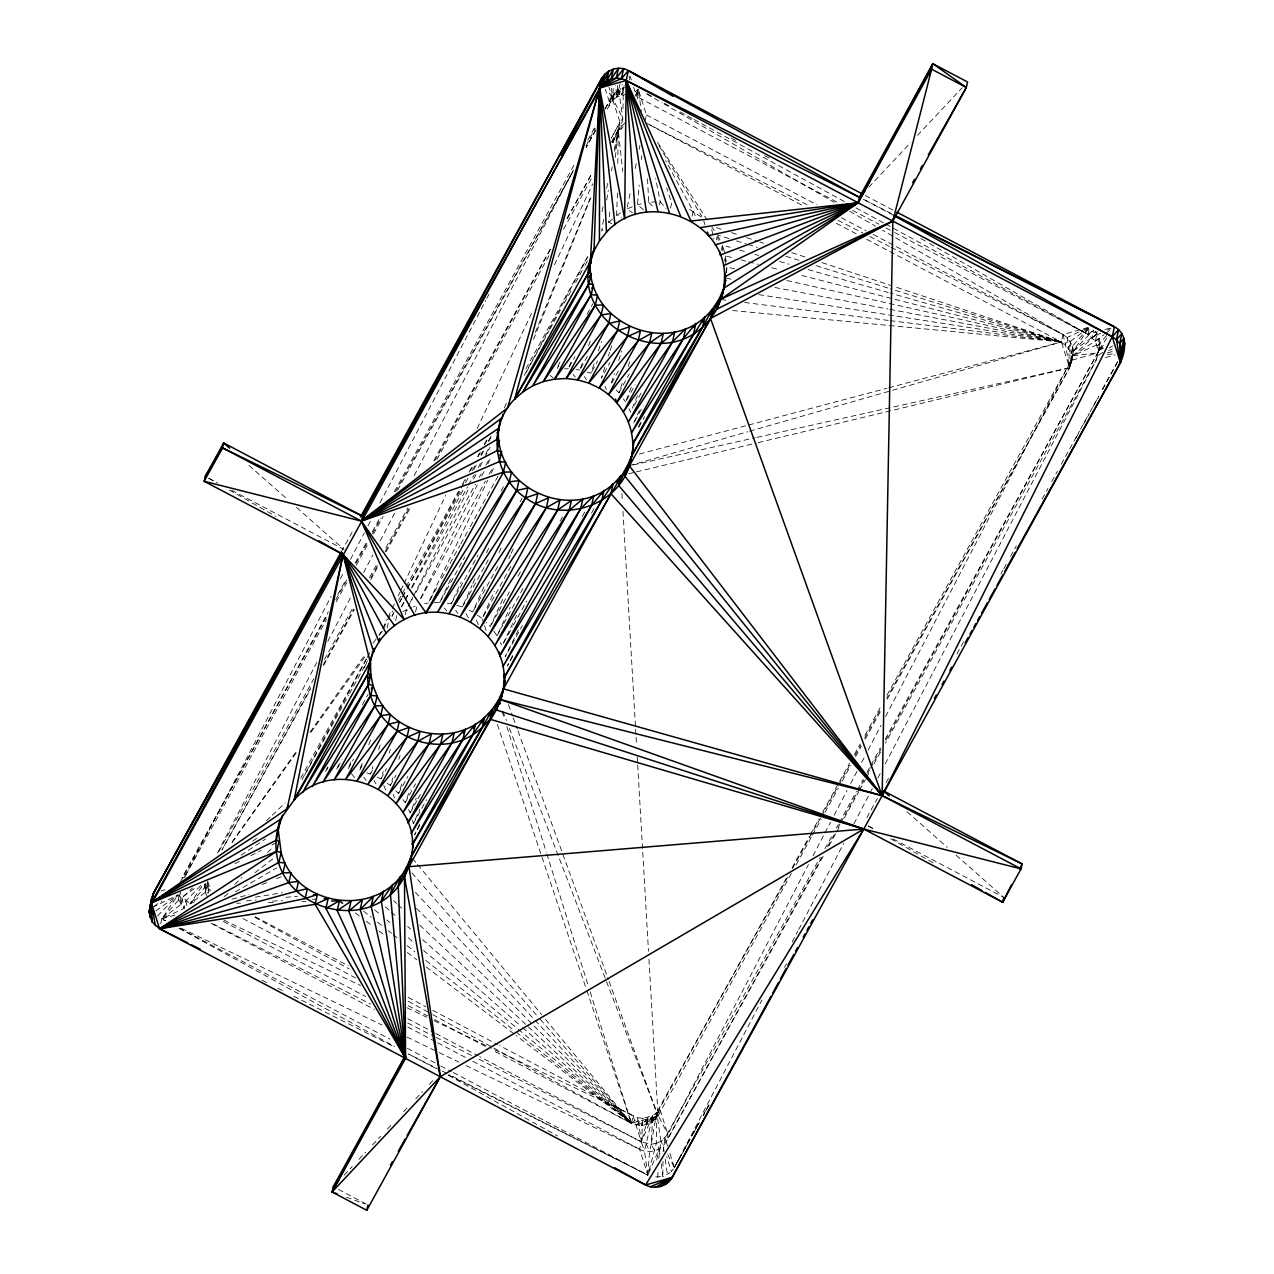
<?xml version="1.0" encoding="UTF-8"?>
<svg xmlns="http://www.w3.org/2000/svg" width="1274" height="1274" viewBox="0 0 1274 1274"><rect width="100%" height="100%" fill="white"/><g stroke="black" fill="none" stroke-linecap="round" stroke-linejoin="round"><path stroke-width="0.75" stroke-dasharray="5 3.75" d="M617.444 193.154L616.441 218.188M617.794 163.486L618.208 129.852L619.881 122.463L622.843 118.45L618.623 89.483L628.337 86.728M613.16 88.384L613.001 99.993L607.141 109.23L614.673 92.604L618.623 89.483L616.95 96.888L613.001 99.993L607.857 89.913M622.986 108.768L623.289 87.476L616.95 96.888L615.549 85.74M448.512 1074.969L647.813 1175.106L656.285 1143.431L656.715 1112.473L787.635 877.229M663.006 1161.203L662.783 1176.682L652.622 1176.905M663.133 1151.521L664.885 1138.319L820.09 857.577M725.288 263.591L725.639 255.947L733.314 257.905M617.572 85.438L616.95 96.888L626.665 94.117M466.045 1065.558L639.644 1149.259C650.95 1155.645 667.847 1148.097 667.863 1134.306L656.715 1112.473L652.766 1115.578L651.221 1144.195L649.549 1151.6L647.813 1175.106L449.292 1074.651M657.734 1177.447L658.148 1169.819M658.754 1158.369L660.935 1141.424L656.715 1112.473L651.094 1122.983L641.379 1125.738L631.474 1123.413L492.608 1050.19M726.514 272.668L726.881 267.078L734.62 268.814M160.683 923.793L161.798 918.857L184.157 908.362L178.758 899.938L179.093 894.666M887.261 699.107L1069.523 367.804L1071.307 363.17L1072.597 345.923L1067.198 337.499L1063.01 334.552L882.452 230.196M637.526 98.862L638.242 89.069L634.356 92.429M791.345 873.486L658.021 1115.865L651.094 1122.983L652.766 1115.578L643.052 1118.349L641.316 1141.854L639.644 1149.259L647.813 1175.106L453.05 1072.421M643.466 209.653L637.478 204.7L639.214 185.096M641.459 159.584L641.809 155.667M207.423 896.944L205.289 892.405L204.764 884.188M205.273 883.79L204.445 887.484L206.961 885L209.095 889.555L205.289 892.405L206.181 883.344M1088.251 328.469L1072.597 345.923L1069.523 367.804L886.736 698.152M1088.49 328.596L1073.456 350.828L1071.307 363.17L1073.456 350.828L1072.597 345.923M885.207 763.906L1096.07 360.255C1099.319 350.493 1102.918 337.817 1093.745 329.95L1087.885 334.409L894.714 232.569M611.823 223.571L608.701 222.361L609.912 210.56M615.374 157.419L618.208 129.852L621.171 125.855L622.843 118.45L611.695 96.601L614.673 92.604L613.001 99.993L608.908 87.078M726.084 272.811L726.881 267.078L726.132 270.375M603.558 219.431L601.662 231.12L604.003 228.205M606.743 199.97L608.335 190.224M611.52 170.748L612.157 166.862M614.705 151.287L618.208 129.852L625.12 122.734M602.029 211.707L603.191 205.862M606.647 188.313L607.809 182.469M614.355 149.345L618.208 129.852L622.556 126.429M627.27 207.041L630.439 191.626M635.216 168.518L636.411 162.754M639.182 149.265L639.978 145.411M178.758 899.938L177.898 895.033L161.798 918.857L165.302 920.704L161.798 918.857L178.758 899.938L180.414 892.548L180.892 904.492L161.798 918.857L159.011 916.898M180.892 904.492L182.548 897.087L192.454 888.058M200.703 885.653L185.829 900.973L184.157 908.362L181.131 894.061M205.289 892.405L206.961 885L190.001 903.903L182.548 897.087L196.69 886.895M208.267 893.249L209.095 889.555L190.001 903.903L202.885 884.857M387.137 628.034L388.252 623.097L385.895 626.028M395.625 620.581L396.74 615.645L393.905 618.129M405.307 614.641L406.422 609.705L411.725 607.571M415.547 612.03L417.028 605.453L413.493 606.87M611.313 88.416L613.001 99.993L618.623 89.483L611.695 96.601L610.039 104.006L605.357 89.244M623.846 92.158L621.616 94.881L623.289 87.476M836.763 202.009L636.57 96.458L638.242 89.069L646.412 114.915L645.17 120.457M659.47 204.987L660.203 201.69L655.68 178.456M670.57 207.965L671.685 203.028L666.668 188.011M692.101 216.102L693.215 211.166L665.649 160.651M716.37 239.91L717.119 236.63M721.371 250.07L722.485 245.134L730.098 247.315M724.524 260.883L725.639 255.947L726.26 261.52M493.739 1048.04L631.474 1123.413L633.146 1116.008L499.551 1045.572M786.297 878.296L659.677 1108.46L658.021 1115.865L636.283 1125.213L637.94 1117.808L493.197 1049.028M648.944 959.274L658.021 1115.865L641.379 1125.738L643.052 1118.349L637.94 1117.808L631.474 1123.413L516.241 1035.571M609.083 981.33L658.021 1115.865L646.444 1124.99L648.1 1117.585L641.379 1125.738M647.813 1175.106L644.453 1151.059L652.766 1115.578L646.444 1124.99M758.189 442.619L1069.523 367.804L1061.353 341.958L1063.01 334.552L1089.557 327.004L1087.885 334.409L1095.337 341.225L1098.331 350.684L1103.459 348.2M757.138 437.348L1069.523 367.804L1065.526 344.888L1067.198 337.499L1087.837 327.816M1102.758 352.372L1097.854 355.621L1100.003 343.279L1097.471 345.78L1099.144 338.374L1095.337 341.225L1097.01 333.82L1072.979 355.764L1069.523 367.804L1068.79 348.773L1070.463 341.368L1088.092 328.119M1099.144 338.374L1072.979 355.764L1069.523 367.804L1073.456 350.828L1093.745 329.95L1092.073 337.355L1100.672 333.31M204.445 887.484L205.337 883.662M620.056 83.781L616.95 96.888L622.301 84.625M656.62 1160.057L659.279 1148.83L656.285 1143.431L651.221 1144.195L641.316 1141.854L478.53 1058.997M621.616 94.881L624.228 85.549M636.682 94.658L638.242 89.069L641.348 111.268M648.1 1117.585L641.316 1141.854L644.453 1151.059M377.438 777.236L380.91 778.892L383.267 771.518M389.175 753.061L390.37 749.383M604.895 367.087L601.36 378.155L609.832 362.724M608.446 356.003L609.625 352.325M610.214 350.477L611.998 344.935M387.2 783.271L390.338 785.469L392.774 777.984M398.858 759.288L400.068 755.546M611.393 382.853L614.434 373.505M618.686 360.415L621.728 351.067M366.785 772.872L370.495 773.939L372.979 766.486M378.569 749.749L381.069 742.296M594.05 363.886L590.945 373.186L587.234 372.135M598.398 350.86L601.503 341.559M395.784 790.82L398.507 793.479L402.409 782.236M616.234 390.067L618.957 392.742L622.859 381.483M628.066 366.482L630.025 360.845M362.071 763.317L359.379 770.754L363.138 763.906M368.807 744.749L371.498 737.312M580.498 368.138L583.189 360.717M588.588 345.859L591.279 338.422M402.966 799.626L405.196 802.7L410.132 789.673M626.346 400.1L631.283 387.073M180.048 882.691L328.31 611.775M350.828 762.075L347.913 769.416L353.583 759.081M569.08 366.832L571.278 361.338M533.567 339.314L590.738 197.836M504.408 407.903L506.67 402.377M535.303 332.418L591.072 196.148M408.508 809.468L410.18 812.86L416.264 798.225M637.462 395.657L630.63 412.123L628.958 408.731M338.725 764.591L336.4 769.974L342.069 759.654M559.955 362.039L556.849 369.237L558.729 365.797M635.185 96.076L638.242 89.069M652.766 1115.578L641.316 1141.854L479.757 1056.672M648.577 1173.354L659.279 1148.83L660.203 1156.266M483.929 586.757L472.765 611.918L467.558 609.434M499.089 552.613L502.29 545.431M483.977 623.862L482.193 618.495L494.28 591.375M508.772 558.824L510.38 555.209M511.192 553.394L513.613 547.979M456.793 605.357L462.351 606.965L472.049 585.307M472.861 583.492L475.298 578.077M486.62 552.805L489.853 545.591M412.282 820.058L413.333 823.657L419.751 809.404M633.783 422.92L639.405 410.435M502.657 599.321L490.363 626.505L486.286 622.508M447.413 603.319L451.235 603.765L461.156 582.107M493.707 631.124L497.035 635.726L510.269 607.172M327.657 767.075L325.173 772.426L328.039 767.203M434.004 602.713L439.769 602.443L451.601 577.281M382.901 628.273L387.153 619.275M387.997 617.476L391.405 610.278M392.249 608.478L394.797 603.08M398.189 595.882L399.893 592.283M400.753 590.483L403.301 585.084M404.145 583.285L445.773 495.124M477.193 428.542L531.561 313.388M554.493 264.801L592.728 183.838M612.253 142.449L618.208 129.852L623.193 126.89M516.607 615.358L502.036 645.886L500.363 642.494M419.735 824.087L414.576 834.804L420.277 824.437M638.465 426.917L641.029 421.551M429.115 601.217L487.783 480.202M491.238 473.084L494.694 465.966M518.279 630.104L505.189 656.683L522.34 625.502M420.563 598.366L477.24 484.996M481.668 476.142L484.327 470.823M487.862 463.736L491.414 456.665M512.674 655.521L507.323 666.063L513.119 655.648M412.776 597.331L408.237 606.169L412.171 599.258M413.684 595.579L469.135 487.815M473.673 478.992L476.396 473.689M480.027 466.618L483.674 459.564M484.582 457.796L490.028 447.19M364.03 668.102L367.66 661.063M184.762 876.639L331.16 596.375M340.365 578.762L344.06 571.707M350.493 559.366L364.316 532.93M367.995 525.875L370.75 520.588M379.955 502.959L485.84 300.25M486.764 298.498L489.534 293.211M217.567 852.879L316.78 662.496M327.816 641.332L350.78 597.267M363.647 572.583L372.82 554.954M380.178 540.861L394.876 512.642M414.177 475.632L573.109 170.652M585.976 145.969L595.165 128.34M605.277 108.943L611.695 96.601L621.171 125.855M656.285 1143.431L660.935 1141.424L667.863 1134.306L808.433 864.584M813.019 855.778L824.039 834.613M824.963 832.862L830.473 822.271M834.151 815.233L847.019 790.549M850.682 783.494L857.115 771.152M861.718 762.346L864.473 757.059M868.151 750.004L881.003 725.32M885.605 716.514L1071.179 360.399L1097.726 352.866L1099.51 348.232L1098.331 350.684L1103.045 347.276M678.039 1160.503L674.36 1167.557L667.512 1154.117M678.962 1158.751L761.836 1000.106M792.221 941.932L797.747 931.358M798.671 929.606L843.786 843.229M853.914 823.848L872.324 788.59M877.85 778.016L880.605 772.729M401.39 606.838L404.177 601.567M405.1 599.799L407.887 594.528M411.598 587.473L463.64 488.898M473.864 469.533L476.651 464.262M481.301 455.455L485.012 448.416M488.722 441.377L491.525 436.09M302.002 779.608L366.466 659.136M524.315 375.368L587.855 256.647M392.026 616.106L393.921 612.603M399.59 602.108L401.469 598.605M402.409 596.869L406.199 589.862M407.139 588.11L465.679 479.645M470.409 470.886L472.304 467.399M477.957 456.904L480.792 451.649M484.566 444.642L487.401 439.403M310.713 687.737L221.979 849.997L310.299 689.584M323.118 665.06L353.646 609.227M370.83 577.823L377.502 565.608M385.146 551.658L409.957 506.288M434.752 460.933L551.164 248.08M567.392 218.411L592.203 173.057M821.81 857.243L666.191 1141.711L668.532 1149.1M827.543 846.764L834.231 834.55M838.037 827.559L839.948 824.071M840.904 822.335L863.82 780.436M867.642 773.461L869.553 769.974M870.508 768.222L881.003 749.032M885.78 740.305L1097.726 352.866L1100.003 343.279L1072.979 355.764L1097.726 352.866L1097.854 355.621M1075.877 438.224L1079.699 431.249M1083.505 424.258L1089.238 413.795M1093.044 406.804L1098.761 396.341M1102.583 389.366L1117.839 361.434M341.336 551.738L353.79 529.108M337.881 594.369L345.541 580.45M355.112 563.044L366.609 542.151M372.358 531.72L380.018 517.785M394.367 491.684L575.322 162.738M587.76 140.124L595.42 126.19M605.007 108.784L611.695 96.601M185.908 875.015L326.638 619.18M336.225 601.774L346.751 582.632M356.322 565.226L367.804 544.332M373.553 533.886L383.124 516.496M397.488 490.379L573.65 170.143M218.921 851.335L313.882 678.708M324.44 659.518L353.216 607.204M369.524 577.568L377.2 563.618M385.831 547.931L407.887 507.816M433.781 460.742L550.814 248M567.121 218.364L592.06 173.025M323.723 665.171L354.427 609.386M370.734 579.734L377.438 567.535M386.07 551.833L411.024 506.495M436.918 459.42L549.142 255.405M563.538 229.256L592.314 176.943M611.488 142.067L618.208 129.852L621.823 128.308M300.76 778.111L366.307 658.945M367.262 657.225L371.053 650.313M379.413 635.137L384.732 627.493M383.124 628.401L386.93 621.441M387.885 619.705L392.663 611.026M398.396 600.611L401.262 595.404M402.218 593.668L405.084 588.461M406.04 586.725L458.56 491.238M462.382 484.295L465.249 479.088M469.071 472.144L471.937 466.937M477.67 456.522L479.581 453.05M484.343 444.371L487.209 439.164M525.955 368.743L587.712 256.472M304.932 774.576L313.452 759.065M314.407 757.345L348.519 695.317M349.474 693.597L367.469 660.872M392.073 616.17L393.969 612.698M399.702 602.299L401.597 598.828M402.552 597.092L406.374 590.165M407.33 588.429L461.698 489.582M465.52 482.639L468.37 477.447M472.192 470.504L475.059 465.313M480.776 454.898L482.687 451.442M488.404 441.027L491.27 435.835M526.321 372.104L549.062 330.762M550.018 329.042L560.433 310.092M564.239 303.196L571.819 289.421M575.609 282.525L584.129 267.014M585.084 265.295L587.919 260.119M401.517 606.95L404.384 601.726M405.355 599.99L408.221 594.767M412.043 587.808L467.542 486.923M468.498 485.187L474.247 474.756M478.068 467.797L480.935 462.573M485.728 453.878L489.55 446.919M416.009 592.283L475.425 484.263M479.263 477.304L481.174 473.817M485.967 465.106L489.805 458.13M362.469 704.618L368.218 694.187M420.834 598.541L485.442 481.094M489.232 474.183L492.082 468.991M430.166 599.528L437.81 585.626M441.632 578.683L459.787 545.654M460.758 543.918L469.358 528.28M470.313 526.544L498.038 476.142M587.123 314.184L592.808 303.865M439.769 602.443L445.502 591.996M446.457 590.26L464.644 557.216M501.001 491.095L504.838 484.152M569.303 366.944L574.988 356.624M451.235 603.765L455.057 596.837M456.012 595.101L477.957 555.209M580.769 368.297L587.346 356.338M370.495 773.939L372.406 770.452M462.351 606.965L468.036 596.614M468.991 594.878L488.913 558.665M520.222 501.733L522.117 498.293M591.9 371.451L597.649 361.004M380.91 778.892L386.563 768.604M473.721 610.182L477.543 603.223M478.498 601.487L498.58 564.987M390.338 785.469L396.071 775.038M483.149 616.775L512.546 563.331M611.743 382.996L619.387 369.078M398.507 793.479L407.887 776.439M491.318 624.77L497.991 612.651M498.946 610.915L509.425 591.869M517.992 576.278L520.843 571.086M618.957 392.742L629.276 373.999M405.196 802.7L415.547 783.876M497.035 635.726L502.768 625.327M503.724 623.591L523.757 587.171M560.003 521.273L563.809 514.346M626.569 400.243L635.057 384.844M410.18 812.86L416.885 800.661M417.84 798.925L421.678 791.95M503.931 642.43L512.498 626.872M513.438 625.136L526.751 600.946M634.452 405.148L642.128 391.214M413.333 823.657L426.551 799.658M582.377 516.384L586.183 509.457M634.723 421.2L643.211 405.769M591.55 513.088L594.432 507.864M638.831 427.156L644.533 416.789M792.062 867.833L809.324 836.445M810.28 834.693L818.911 819.007M822.749 812.032L849.615 763.206M854.408 754.479L860.157 744.016M864.95 735.305L880.302 707.404M887.023 695.206L1071.179 360.399M796.139 864.759L811.49 836.859M812.446 835.123L821.077 819.421M824.915 812.462L838.356 788.049M842.194 781.073L850.825 765.371M855.618 756.66L861.367 746.198M865.205 739.223L880.557 711.322M824.867 848.882L832.527 834.964M836.365 827.989L838.276 824.517M839.232 822.781L856.462 791.441M857.418 789.705L863.167 779.258M867.005 772.299L869.871 767.075M870.827 765.34L880.398 747.934M885.191 739.239L1097.726 352.866L1096.07 360.255L885.43 743.156M823.211 856.287L666.191 1141.711L664.885 1138.319L660.935 1141.424L663.228 1145.724L664.072 1151.505M828.944 845.84L835.648 833.658M836.604 831.922L840.442 824.947M844.264 817.988L858.628 791.887M859.584 790.151L865.333 779.704M866.288 777.968L870.11 770.993M873.948 764.034L880.653 751.851M678.198 1160.598L674.36 1167.557L669.105 1150.948M679.153 1158.846L699.267 1122.283L681.096 1155.407L689.76 1139.8M703.089 1115.323L708.838 1104.876M784.513 967.332L786.424 963.845M866.877 817.589L877.42 798.448M886.035 782.777L888.902 777.554M956.901 653.928L963.606 641.746M1000.966 573.841L1002.877 570.354M1003.848 568.618L1006.715 563.395M1010.553 556.419L1016.286 545.973M1042.148 498.962L1047.897 488.515M1051.735 481.556L1057.484 471.109M1061.306 464.15L1079.508 431.058M1080.463 429.322L1089.079 413.652M1090.034 411.916L1098.666 396.246M1102.488 389.271L1117.824 361.418M326.176 617.142L181.832 878.057L185.622 876.974M335.795 599.751L347.34 578.874M356.003 563.219L367.549 542.342M372.358 533.647L381.022 517.992M395.45 491.907L573.475 170.111M792.444 868.534L820.345 818.115M821.316 816.363L837.671 786.806M838.626 785.071L850.172 764.209M854.981 755.514L860.746 745.083M864.6 738.14L880.955 708.583M709.013 1105.036L703.248 1115.467L708.997 1105.115M693.613 1132.873L699.378 1122.458M1106.915 337.976L1098.331 350.684L1105.084 343.725M231.964 842.305L297.399 750.036M310.028 732.231L365.128 654.533M373.171 643.195L377.757 636.729M378.904 635.105L381.213 631.872M232.187 842.321L298.212 750.083M310.952 732.279L365.383 656.237M673.373 1168.895L671.398 1171.57L666.716 1156.792M1097.471 345.78L1106.612 335.588M868.836 187.198L910.767 142.529M917.535 135.315L962.157 87.763M344.091 1175.185L352.197 1166.538M358.965 1159.324L365.718 1152.126M372.486 1144.912L380.608 1136.265M387.36 1129.067L392.774 1123.302M403.587 1111.772L409.002 1106.007M415.77 1098.809L422.522 1091.595M429.29 1084.397L434.705 1078.632M157.61 915.91L177.898 895.033L153.915 906.658M651.094 1122.983L658.021 1115.865L509.234 727.9M636.283 1125.213L643.052 1118.349M234.814 884.379L241.917 877.452M267.54 852.529L273.241 847.003M266.553 820.647L270.836 816.57M272.254 815.201L285.073 802.938M608.701 222.361L614.355 217.392M252.746 841.238L258.877 836.349M661.142 1163.688L662.783 1176.682L670.076 1172.606M224.128 896.609L228.747 893.026M254.943 872.754L274.977 857.243M1095.337 341.225L1104.144 334.6M1105.625 333.485L1111.501 329.074M155.906 910.91L177.898 895.033M1073.456 350.828L1097.01 333.82L1092.073 337.355M153.835 906.403L162.021 900.973M1109.304 348.009L1112.568 345.843M241.057 855.173L265.581 838.929M620.406 212.917L617.189 214.908L621.664 217.265M403.189 611.679L406.422 609.705L409.209 611.568M235.467 891.832L276.649 867.96M234.894 863.692L241.933 860.125M250.739 855.682L261.313 850.347M271.888 845.012L277.175 842.353M1107.552 330.093L1110.992 328.485M190.001 903.903L196.881 900.686M1108.651 350.637L1112.266 348.965M262.062 884.538L267.492 882.325M276.569 878.63L282.016 876.401M632.175 206.834L626.872 208.968L632.461 212.71M629.053 465.743L747.647 431.79M749.558 431.233L1061.353 341.958L1068.79 348.773L1071.784 358.233M621.999 128.785L618.208 129.852L612.937 142.752L618.208 129.852L622.747 171.385M885.717 224.097L1087.885 334.409L1097.376 331.718M1104.956 329.568L1114.431 326.861M1107.329 352.93L1114.909 350.78M1105.545 357.564L1115.021 354.873M161.209 890.844L164.999 889.778M175.064 915.082L161.798 918.857L165.365 920.576M516.161 1032.051L631.474 1123.413L658.021 1115.865M231.995 899.173L249.099 894.603M639.325 454.022L746.755 425.5M748.666 424.99L886.784 388.315M888.711 387.806L1061.353 341.958L866.224 239.082M628.639 473.753L634.436 472.367M636.379 471.89L756.262 443.081M632.971 464.994L755.195 437.778M637.478 204.7L641.22 203.888M424.513 603.812L428.255 603M255.341 897.167L282.318 892.771M1107.377 354.506L1114.989 353.615M246.408 900.909L256.249 900.001M285.806 897.326L297.622 896.259M647.542 178.854L648.689 202.263L656.365 201.881M564.525 368.855L568.363 368.68M272.493 901.116L282.43 900.654M312.241 899.285L320.188 898.918M236.63 903.25L240.579 903.155M268.273 902.502L274.197 902.358M301.89 901.705L305.84 901.61M732.566 310.538L1061.353 341.958L893.615 286.363M576.007 369.556L579.829 370.001M720.973 299.565L726.865 300.298M744.573 302.495L888.201 320.395M890.176 320.634L1061.353 341.958L890.367 288.768M758.858 294.613L1061.353 341.958L890.016 293.004M726.164 278.242L732.009 279.356M774.879 287.494L887.914 308.993M889.857 309.359L1061.353 341.958L798.543 274.627M786.806 280.503L1061.353 341.958M740.99 259.88L746.739 261.345M748.666 261.839L758.253 264.307M771.678 267.747L777.427 269.212M739.605 250.038L745.322 251.663M754.845 254.386L758.651 255.469M779.592 261.457L789.116 264.18M808.146 269.61L888.105 292.463M728.887 238.525L717.485 234.989L711.927 227.298M736.483 240.897L745.991 243.844M747.886 244.433L757.377 247.395M785.883 256.265L799.18 260.39M816.284 265.709L888.472 288.179M716.466 227.648L722.119 229.511M731.547 232.632L739.079 235.133M746.612 237.633L757.919 241.375M759.814 242.012L763.588 243.254M791.855 252.634L805.041 256.998M822.001 262.619L891.736 285.742M346.432 1197.194L364.396 1203.707M689.744 209.525L702.643 217.758M224.097 920.226L360.446 985.487M407.091 1007.814L426.822 1017.257M434.004 1020.697L491.414 1048.168M181.481 928.348L381.929 1024.997M406.979 1037.068L437.412 1051.751M439.196 1052.611L458.879 1062.102M261.966 980.263L267.269 982.923M277.859 988.258L284.93 991.809M293.753 996.252L394.383 1046.909M440.422 1070.16L408.524 1054.028L439.721 1070.51M442.205 1071.068L447.524 1073.759M891.259 213.475L862.912 199.078L894.093 215.593M646.523 123.212L807.796 205.05M837.926 220.338L862.737 232.935M869.839 236.534L889.332 246.423M891.099 247.315L1063.01 334.552L1065.526 344.888M213.108 923.921L370.591 1004.071M407.744 1022.974L434.291 1036.495M436.058 1037.386L471.444 1055.398M865.285 195.495L893.345 210.306M731.324 138.133L736.579 140.904M764.687 155.731L769.958 158.502M852.577 210.337L878.917 224.24M885.94 227.935L892.963 231.645M646.412 114.915L816.921 204.811M841.525 217.79L866.145 230.753M873.168 234.464L1063.01 334.552M650.027 125.091L804.706 206.643M836.349 223.332L857.45 234.448M208.793 478.196L217.583 482.83M231.645 490.251L344.155 549.556M868.406 825.966L875.445 829.677M893.01 838.945L1003.753 897.326M255.214 916.754L348.375 965.867M408.142 997.383L425.723 1006.651M432.746 1010.346L497.8 1044.648M243 918.586L355.494 977.906M408.237 1005.712L427.57 1015.904M434.609 1019.614L485.585 1046.48M223.364 921.5L365.606 996.491M407.76 1018.706L434.1 1032.609M435.851 1033.533L478.005 1055.748M211.166 923.347L374.476 1009.454M407.839 1027.035L435.947 1041.861M437.699 1042.785L465.79 1057.595M472.813 1061.306L639.644 1149.259M179.331 928.109L389.892 1039.122M407.441 1048.375L439.02 1065.016M440.772 1065.94L451.299 1071.498M338.47 1189.454L366.243 1204.089M646.953 93.814L652.192 96.665M664.391 103.321L669.614 106.172M680.077 111.889L692.276 118.546M694.012 119.485L845.633 202.232M856.096 207.933L883.981 223.141M254.896 917.344L349.044 968.861M408.317 1001.3L430.978 1013.706M432.73 1014.645L492.003 1047.085M179.156 928.38L394.59 1046.464M448.384 1075.272L557.375 1135.898M868.342 826.062L875.222 829.979M890.717 838.77L933.762 863.183M208.729 478.291L213.889 481.222M229.384 490.012L275.885 516.4M920.959 238.572L927.838 242.522M929.558 243.509L1087.885 334.409M646.842 94.037L662.321 102.971M664.041 103.974L834.295 202.375M849.774 211.309L875.572 226.215M477.479 615.199L482.193 618.495M355.255 912.853L359.985 916.468M366.291 921.277L372.613 926.087M378.919 930.896L383.665 934.511M407.33 952.554L416.805 959.784M426.28 966.998L514.664 1034.377M363.472 911.085L371.26 917.264M377.486 922.201L382.168 925.895M388.395 930.832L391.516 933.301M393.077 934.543L397.743 938.237M407.091 945.642L414.878 951.821M425.787 960.469L514.616 1030.825M550.113 375.4L553.123 377.868M374.636 909.875L380.751 914.955M386.866 920.035L389.924 922.583M408.269 937.823L414.384 942.919M423.557 950.547L516.814 1028.07M518.343 1029.344L631.474 1123.413L589.145 988.624M385.305 906.833L389.78 910.767M391.261 912.088L397.233 917.344M407.68 926.532L410.658 929.144M422.602 939.655L521.066 1026.271M522.563 1027.592L631.474 1123.413L586.566 989.787M907.072 811.777L947.235 847.321M956.153 855.204L1002.272 896.02M248.94 465.328L287.621 499.551M296.539 507.434L342.658 548.25M393.698 900.718L396.596 903.441M398.045 904.795L402.393 908.872M419.783 925.163L631.474 1123.413L542.867 1016.158M648.689 202.263L654.008 207.582M416.55 908.378L631.474 1123.413L538.695 1017.576M415.404 892.341L533.631 1018.77M534.984 1020.219L631.474 1123.413M411.932 872.993L537.373 1016.095M660.203 201.69L665.999 208.697M572.981 374.269L575.291 377.072M444.387 608.032L446.696 610.835M351.385 773.621L354.841 777.809M412.473 858.342L416.279 862.928M417.538 864.473L541.593 1014.614M623.416 398.889L625.63 401.963M584.272 376.531L586.486 379.795M455.678 610.294L457.892 613.558M363.823 777.267L366.052 780.532M657.543 142.338L706.544 219.096M658.976 145.762L701.624 216.07M465.981 613.542L468.721 618.495M374.126 780.532L375.957 783.813M654.613 1150.836L651.221 1144.195L656.715 1112.473L655.043 1119.878L659.677 1108.46L667.863 1134.306M718.313 236.677L719.985 240.069M693.215 211.166L696.098 217.758M604.959 386.372L606.408 389.669M476.365 620.135L478.53 625.072M383.793 785.469L385.958 790.406M646.125 1143.654L649.549 1151.6M502.816 711.195L506.383 720.479M508.501 704.777L512.578 715.988M513.263 717.851L517.34 729.062M518.008 730.942L608.399 979.451M497.37 724.428L585.929 987.907M703.837 221.326L705.016 224.909M484.566 625.645L486.349 631.012M393.316 794.419L394.51 797.986M630.152 76.153L631.331 79.848M633.656 87.237L636.57 96.458M633.146 1116.008L641.316 1141.854L637.94 1117.808M207.869 881.608L210.799 890.844M502.131 711.449L504.504 719.046M506.893 726.642L546.243 851.94M546.833 853.835L588.556 986.713M724.587 252.348L722.485 245.134L722.74 250.771M185.829 900.973L187.501 907.868M711.704 229.591L713.934 239.13M207.375 881.735L209.032 891.274M665.187 1159.229L667.449 1174.676M1067.198 337.499L1068.79 348.773M629.181 76.169L629.706 79.864M717.74 236.805L718.249 240.452M621.935 493.452L622.397 501.383M622.97 511.288L635.503 727.358M635.615 729.333L635.949 735.273M636.076 737.264L636.522 745.194M637.223 757.09L637.557 763.03M637.685 765.005L648.482 951.344M1070.463 341.368L1070.924 353.312M206.929 883.63L207.28 893.138M619.881 122.463L611.281 138.165L619.881 122.463M595.675 130.123L586.104 147.513L595.595 130.107M680.141 1157.142L674.36 1167.557L680.141 1157.158"/><path stroke-width="1.5" d="M725.543 276.633C724.189 291.603 720.129 306.636 710.526 318.5L629.436 465.934C616.202 507.689 560.13 523.503 525.589 497.8C493.245 476.731 486.891 426.679 514.616 399.208L590.435 261.377L594.034 250.803L599.433 240.993L599.64 88.033C598.764 73.239 615.963 63.604 628.401 70.611L861.765 193.648M152.147 918.299L152.116 921.914L159.569 928.714L645.599 1184.979C654.709 1189.836 667.098 1186.588 672.146 1177.431L1120.387 362.58C1125.834 351.067 1128 333.677 1114.431 326.861L896.864 212.153M371.928 654.088L368.297 673.166L294.167 799.945L280.36 819.23C249.242 911.244 392.042 950.914 411.645 855.825L496.319 709.921L500.841 699.697L882.149 795.645L1112.202 336.734L1114.431 326.861L894.093 215.593L892.851 221.087L882.149 795.645L1021.015 868.868L1002.654 902.263L863.788 829.056L500.841 699.697L505.268 680.794M592.665 251.504L594.034 250.803L599.64 88.033L604.832 74.147L602.602 84.02L362.517 516.161L361.402 521.098L404.192 619.578C387.423 628.13 374.604 643.816 369.986 662.13L294.167 799.945C335.476 752.727 423.43 793.368 411.645 855.825L492.305 709.379L498.548 700.063L499.981 703.774M412.537 840.856L412.362 844.678L482.289 727.39L490.076 719.253L503.055 689.823L496.319 709.921L863.788 829.056L1021.015 868.868L1022.13 863.931L883.264 790.724L889.22 795.979M504.393 673.882L503.485 688.852L500.841 699.697L503.947 686.511M592.299 253.16C565.767 323.086 665.474 376.961 710.526 318.5L892.851 221.087L966.329 87.492L967.571 81.998L932.855 63.7L931.613 69.194L858.135 202.773L723.935 288.099L724.826 273.13M633.544 440.645L632.079 455.089L710.526 318.5L723.505 289.087L725.718 280.041L721.291 298.96L892.851 221.087L931.613 69.194L966.329 87.492L928.252 154.998M894.093 215.593L1112.202 336.734L1120.387 362.58L1124.878 343.136L1121.789 348.089L1120.387 362.58L1017.241 548.807M150.842 908.123L151.829 897.644L153.613 893.01L341.336 551.738M561.356 155.715L601.854 78.16L362.517 516.161L223.651 442.954L205.289 476.349L204.174 481.285L361.402 521.098L507.578 407.967L599.64 88.033L611.217 78.908L613.447 69.035L606.551 80.899L599.64 88.033L149.615 907.502L153.613 893.01L342.228 553.027L151.399 902.868L149.122 912.455L151.829 897.644L149.122 912.455L152.116 921.914L151.399 902.868L153.613 893.01L342.308 552.629M149.982 917.36L151.399 902.868L287.128 808.703L287.876 805.423M411.645 855.825L412.171 852.003M412.712 848.181L413.509 842.448M504.297 683.119L505.093 677.386M633.688 443.623L632.079 455.089L712.755 308.642L718.998 299.31L716.768 309.184L892.851 221.087M280.36 819.23L276.442 840.139L151.399 902.868L159.569 928.714L187.819 942.935M500.523 420.324L496.892 439.403L361.402 521.098L222.536 447.875L223.651 442.954L229.607 448.209M592.378 253.351L588.747 272.413L523.104 391.755L514.616 399.208L599.64 88.033L616.266 78.144L623.591 68.812L621.378 78.685L599.64 88.033L590.435 261.377C585.228 325.411 673.516 359.698 712.755 308.642L710.526 318.5L882.149 795.645L1022.13 863.931L1019.471 869.155M294.167 799.945L343.04 554.493L318.93 540.813M287.128 808.703L343.04 554.493L204.174 481.285L222.536 447.875L362.517 516.161M149.122 912.455L151.351 902.581L155.38 925.784M407.059 1135.66L440.278 1076.721L408.986 866.67L490.076 719.253L863.788 829.056L440.278 1076.721L366.785 1210.3L332.068 1192.002L405.562 1058.407L404.479 876.91L406.693 867.037C380.512 918.697 295.17 908.314 281.14 852.465L276.713 851.319L151.399 902.868L278.146 829.103L282.478 815.233M313.388 894.826L317.337 894.475L315.108 904.333L405.562 1058.407L390.433 894.364L400.45 876.353L398.236 886.226L405.562 1058.407L325.905 908.426L328.135 898.552L315.108 904.333L159.569 928.714L278.91 862.339L281.14 852.465L278.146 829.103M317.337 894.475L305.139 898.552L159.569 928.714L283.003 872.849L285.233 862.992L278.91 862.339M276.442 840.139L278.926 841.461L276.713 851.319L159.569 928.714L288.864 882.579L291.093 872.706L283.003 872.849M159.569 928.714L296.316 891.227L298.53 881.353L288.864 882.579M305.139 898.552L307.368 888.679L296.316 891.227M370.734 658.833C350.764 721.928 434.944 771.662 482.289 727.39L484.518 717.517L492.305 709.379L490.076 719.253M372.215 652.256L373.585 651.54L374.333 648.259M379.732 638.449L378.983 641.73L343.04 554.493L404.192 619.578C446.059 596.789 504.265 629.388 504.201 677.688L627.142 466.3L624.913 476.158L882.149 795.645L882.898 792.364M481.763 722.74L484.518 717.517C452.429 746.93 395.418 735.448 377.088 696.018L370.766 695.365L312.337 786.552L368.568 684.345L370.782 674.487L368.297 673.166L302.655 792.492L368.568 684.345L372.995 685.492L370.766 695.365L322.943 782.3L374.859 705.876L377.088 696.018L372.995 685.492L370.782 674.487L370.527 663.292L343.04 554.493L394.51 625.518M337.244 910.687L351.003 901.212L348.773 911.085L405.562 1058.407L371.132 906.212L383.538 891.227L381.324 901.084L405.562 1058.407L337.244 910.687L339.457 900.829L331.558 901.005M405.562 1058.407L360.192 909.572L362.405 899.699L348.773 911.085M371.132 906.212L373.362 896.339L360.192 909.572M390.433 894.364L392.663 884.49L381.324 901.084M621.139 479.581L620.9 475.616C581.661 526.672 493.388 492.385 498.58 428.351L500.443 420.133M414.798 615.31L361.402 521.098L502.179 417.776L502.927 414.48M498.58 428.351L361.402 521.098L503.453 472.113L511.527 471.969L509.313 481.827L426.026 612.874L361.402 521.098L497.163 450.582L499.376 440.708L496.892 439.403M412.091 853.182L404.479 876.91L440.278 1076.721L332.068 1192.002L404.877 1056.592L333.262 1186.699L332.068 1192.002L337.467 1193.945M413.094 841.381L412.362 844.678L473.18 734.111L484.518 717.517L482.607 720.988M361.402 521.098L499.36 461.602L501.59 451.729L497.163 450.582M614.45 1167.653L645.599 1184.979L863.788 829.056L408.986 866.67L411.215 856.813L398.236 886.226M606.551 80.899L608.781 71.041L602.602 84.02C608.685 77.873 618.559 76.536 626.187 80.485L859.377 197.279L864.775 191.514M616.266 78.144L618.495 68.27L611.217 78.908M366.785 1210.3L367.979 1205.013M594.034 250.803L594.783 247.506M496.319 709.921L498.548 700.063L499.742 703.853M504.95 674.408L504.201 677.688L601.774 500.348L613.112 483.754L610.883 493.627L503.485 688.852L882.149 795.645L629.436 465.934L631.649 456.06L618.67 485.474L882.149 795.645L610.883 493.627M632.796 443.925L693.613 333.374L695.843 323.5L683.437 338.486L631.57 432.794L704.968 316.78L702.738 326.638L632.796 443.925C632.191 421.025 618.83 399.495 599.13 388.013L627.413 336.623L629.627 326.749L617.444 330.826L577.6 379.875L588.715 383.06L617.444 330.826L619.674 320.968L608.622 323.5L566.134 378.537L577.6 379.875L608.622 323.5L610.835 313.643L601.169 314.853L554.62 379.111L566.134 378.537L601.169 314.853L603.382 304.996L595.308 305.139L543.393 381.547L554.62 379.111L595.308 305.139L597.538 295.265L591.216 294.613L532.787 385.799L589.018 283.608L593.445 284.755L591.216 294.613L543.393 381.547L532.787 385.799L523.104 391.755L589.018 283.608L591.232 273.735L588.747 272.413L514.616 399.208M618.67 485.474L620.9 475.616L617.062 482.575M966.329 87.492L932.855 63.7L858.135 202.773L724.651 276.952L725.4 273.655M932.855 63.7L859.377 197.279L858.135 202.773L721.291 298.96L723.505 289.087L716.768 309.184M1121.12 359.3L1120.387 362.58L1116.39 339.664L1118.62 329.807L1112.202 336.734L626.187 80.485L599.64 88.033L606.472 232.234L599.433 240.993M1120.387 362.58L1119.655 343.55L1121.884 333.677L1116.39 339.664L1112.202 336.734M1121.789 348.089L1124.018 338.231L1119.655 343.55L1122.649 353.009M1121.868 356.003L1122.601 352.723M985.423 892.501L1002.654 902.263L1003.753 897.326M408.986 866.67L412.091 853.484M632.541 452.748L629.436 465.934L632.541 452.445M624.913 476.158L631.649 456.06M371.435 689.091L372.995 685.492M591.884 288.338L593.445 284.755M369.126 678.039L370.782 674.487L368.887 677.943M589.575 277.302L591.232 273.735L589.321 277.206M463.497 732.932L465.217 729.365L452.031 742.583L402.966 812.573L440.629 744.096L442.858 734.238L429.099 743.713L388.108 795.342L417.761 741.452L419.99 731.579L406.963 737.359L368.266 783.797L396.994 731.579L399.224 721.705L388.172 724.253L345.684 779.29L380.719 715.606L382.933 705.732L374.859 705.876L334.17 779.847L380.719 715.606L390.385 714.38L388.172 724.253L357.166 780.612L396.994 731.579L409.177 727.486L406.963 737.359L378.681 788.765L417.761 741.452L431.313 733.856L429.099 743.713L396.294 803.353L440.629 744.096L454.261 732.725L452.031 742.583L407.951 822.733L407.457 819.086M499.87 455.28L501.59 451.729M368.775 666.843L370.527 663.292L368.616 666.748M589.225 266.091L590.977 262.555L589.066 266.011M497.608 444.26L499.376 440.708L497.465 444.196M694.059 327.036L695.843 323.5L693.948 326.956M1002.654 902.263L1011.508 884.841M497.306 433.064L499.121 429.529L497.21 433.001M602.156 493.993L603.987 490.474L601.774 500.348L502.975 666.557L591.582 505.459L603.987 490.474L602.076 493.962M702.213 322.003L704.968 316.78L703.057 320.252M611.249 487.241L613.112 483.754L611.186 487.241M770.897 996.427L672.146 1177.431L665.219 1184.549M772.792 992.94L778.494 982.493M780.389 979.021L786.09 968.574M787.985 965.087L793.686 954.656M795.581 951.168L797.476 947.681M803.177 937.25L805.072 933.762M806.968 930.275L808.879 926.803M810.774 923.316L812.669 919.844M360.494 516.926L601.854 78.16M426.026 612.874L503.453 472.113L505.682 462.239L499.36 461.602M616.727 402.616L649.533 342.977L651.762 333.103L638.21 340.699L599.13 388.013L588.715 383.06L627.413 336.623L640.44 330.842L638.21 340.699L608.558 394.59L649.533 342.977L663.308 333.485L661.079 343.359L623.416 411.821L672.481 341.846L685.667 328.612L683.437 338.486L628.401 421.981L672.481 341.846L674.71 331.973L661.079 343.359L616.727 402.616L615.549 399.033M499.806 655.76L580.626 508.82L593.811 495.586L591.582 505.459L499.806 655.76L499.312 652.113M463.322 732.789L465.217 729.365L462.988 739.223L411.12 833.53L473.18 734.111L475.393 724.237L462.988 739.223L407.951 822.733M488.483 716.322L492.305 709.379M708.933 315.57L712.755 308.642M934.352 698.471L936.279 694.999M942.059 684.552L943.986 681.08M949.767 670.634L951.694 667.146M965.198 642.781L968.081 637.557M970.008 634.086L971.935 630.598M973.877 627.127L975.804 623.639M977.731 620.167L979.658 616.68M981.585 613.192L987.366 602.761M989.293 599.274L995.074 588.827M997.001 585.355L1002.781 574.908M1004.708 571.437L1015.314 552.279M912.63 182.692L914.589 179.236M920.449 168.853L922.408 165.381M390.449 1165.137L392.408 1161.665M398.268 1151.266L405.1 1139.131M205.289 476.349L222.536 447.875M621.378 78.685L628.401 70.611L859.377 197.279M333.262 1186.699L338.677 1180.934M606.472 232.234C644.596 189.141 725.24 218.969 724.651 276.952M660.553 1186.556L672.146 1177.431L645.599 1184.979M151.399 902.868L281.729 818.513M655.505 1187.304L672.146 1177.431L650.409 1186.779M325.905 908.426L339.457 900.829L342.626 903.234M500.809 418.493L502.179 417.776M723.409 265.82L858.135 202.773L690.986 221.039L626.187 80.485L628.401 70.611L673.15 96.298M715.271 244.847L858.135 202.773L700.413 227.616M324.153 898.743L328.135 898.552M191.355 944.719L200.177 949.162M894.794 215.274L1114.431 326.861M971.648 884.682L981.983 890.542M1116.39 339.664L1119.655 343.55M386.022 632.971L343.04 554.493L373.585 651.54M680.571 216.086L626.187 80.485L624.642 218.825L599.64 88.033L614.96 224.765M707.404 232.059L708.583 235.626L858.135 202.773L720.256 255.007L719.746 251.36M669.455 212.901L626.187 80.485L635.248 214.573M657.989 211.564L626.187 80.485L646.475 212.121M518.98 480.617L516.766 490.474L449.021 613.638L525.589 497.8L527.818 487.942L516.766 490.474L437.539 612.3L509.313 481.827L518.98 480.617M537.771 493.723L535.558 503.596L470.536 621.776L546.355 507.673L548.584 497.816L535.558 503.596L460.121 616.823L525.589 497.8L537.771 493.723M559.907 500.077L557.693 509.95L488.133 636.379L569.223 510.333L582.855 498.962L580.626 508.82L494.822 645.599L569.223 510.333L571.453 500.459L557.693 509.95L479.964 628.369L546.355 507.673L559.907 500.077M475.393 724.237L473.609 727.773L475.393 724.237"/></g></svg>
